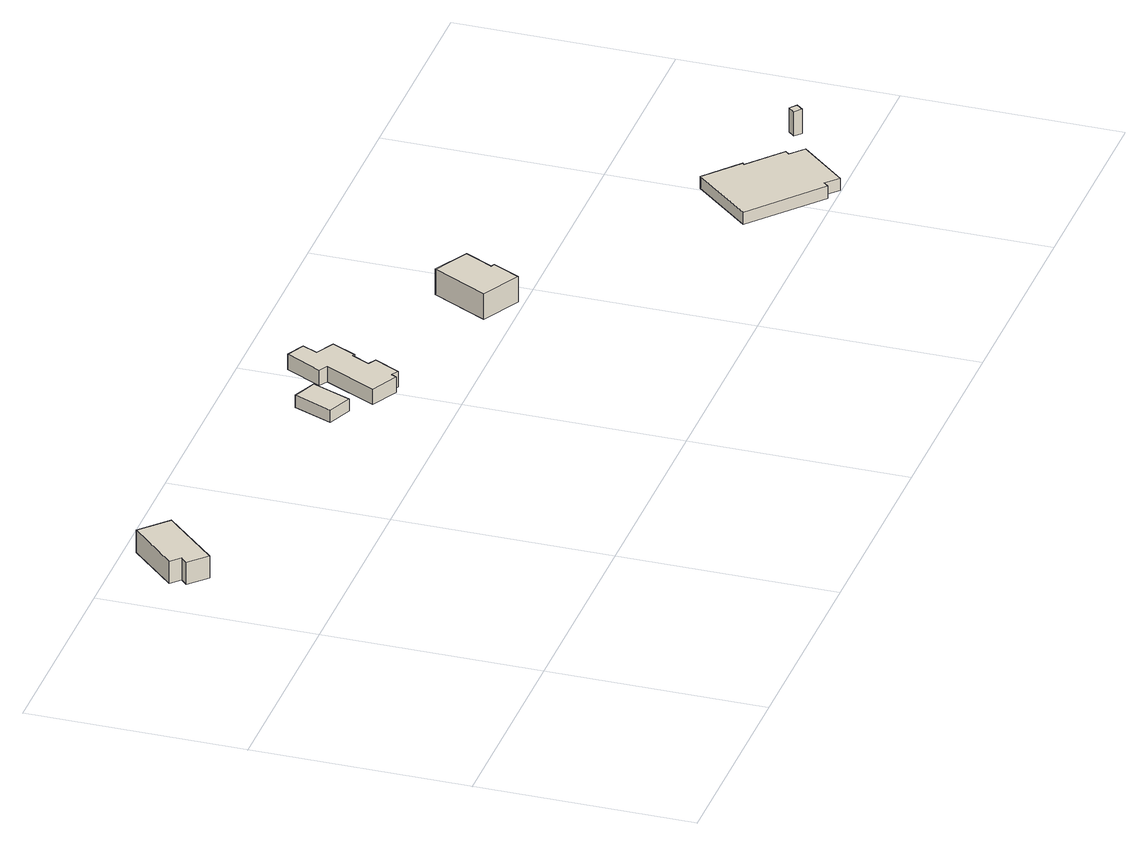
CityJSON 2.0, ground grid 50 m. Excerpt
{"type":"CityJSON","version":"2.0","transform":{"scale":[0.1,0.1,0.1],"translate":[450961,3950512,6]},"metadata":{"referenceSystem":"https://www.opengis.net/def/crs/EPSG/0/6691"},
"CityObjects":{
"building1":{"type":"Building","attributes":{"Height.highReference":"highestRoofEdge","Height.lowReference":"lowestGroundPoint","Height.status":"measured","measuredHeight":9.5,"class":"3001","usage":"461","storeysAboveGround":9999,"BuildingDetailAttribute.buildingRoofEdgeArea":138.1,"BuildingDetailAttribute.urbanPlanType":"21","BuildingDetailAttribute.districtsAndZonesType":"0","BuildingDetailAttribute.landUseType":"214","BuildingDetailAttribute.specifiedBuildingCoverageRate":-9999,"BuildingDetailAttribute.specifiedFloorAreaRate":-9999,"BuildingDetailAttribute.surveyYear":"0001-01-01","BuildingIDAttribute.prefecture":"12","BuildingIDAttribute.city":"12347"},"geometry":[{"type":"Solid","lod":"1","boundaries":[[[[0,1,2,3,4,5]],[[4,6,7,5]],[[3,8,6,4]],[[2,9,8,3]],[[1,10,9,2]],[[0,11,10,1]],[[5,7,11,0]],[[6,8,9,10,11,7]]]]}]},
"building2":{"type":"Building","attributes":{"Height.highReference":"highestRoofEdge","Height.lowReference":"lowestGroundPoint","Height.status":"measured","measuredHeight":-9999,"class":"3001","usage":"461","storeysAboveGround":9999,"BuildingDetailAttribute.buildingRoofEdgeArea":59.3,"BuildingDetailAttribute.urbanPlanType":"21","BuildingDetailAttribute.districtsAndZonesType":"0","BuildingDetailAttribute.landUseType":"211","BuildingDetailAttribute.specifiedBuildingCoverageRate":-9999,"BuildingDetailAttribute.specifiedFloorAreaRate":-9999,"BuildingDetailAttribute.surveyYear":"0001-01-01","BuildingIDAttribute.prefecture":"12","BuildingIDAttribute.city":"12347"},"geometry":[{"type":"Solid","lod":"1","boundaries":[[[[12,13,14,15]],[[14,16,17,15]],[[13,18,16,14]],[[12,19,18,13]],[[15,17,19,12]],[[16,18,19,17]]]]}]},
"building3":{"type":"Building","attributes":{"Height.highReference":"highestRoofEdge","Height.lowReference":"lowestGroundPoint","Height.status":"measured","measuredHeight":5.6,"class":"3001","usage":"461","storeysAboveGround":9999,"BuildingDetailAttribute.buildingRoofEdgeArea":183.7,"BuildingDetailAttribute.urbanPlanType":"21","BuildingDetailAttribute.districtsAndZonesType":"0","BuildingDetailAttribute.landUseType":"211","BuildingDetailAttribute.specifiedBuildingCoverageRate":-9999,"BuildingDetailAttribute.specifiedFloorAreaRate":-9999,"BuildingDetailAttribute.surveyYear":"0001-01-01","BuildingIDAttribute.prefecture":"12","BuildingIDAttribute.city":"12347"},"geometry":[{"type":"Solid","lod":"1","boundaries":[[[[20,21,22,23,24,25,26,27,28,29,30,31,32,33]],[[32,34,35,33]],[[31,36,34,32]],[[30,37,36,31]],[[29,38,37,30]],[[28,39,38,29]],[[27,40,39,28]],[[26,41,40,27]],[[25,42,41,26]],[[24,43,42,25]],[[23,44,43,24]],[[22,45,44,23]],[[21,46,45,22]],[[20,47,46,21]],[[33,35,47,20]],[[34,36,37,38,39,40,41,42,43,44,45,46,47,35]]]]}]},
"building4":{"type":"Building","attributes":{"Height.highReference":"highestRoofEdge","Height.lowReference":"lowestGroundPoint","Height.status":"measured","measuredHeight":8.8,"class":"3001","usage":"461","storeysAboveGround":9999,"BuildingDetailAttribute.buildingRoofEdgeArea":142.1,"BuildingDetailAttribute.urbanPlanType":"21","BuildingDetailAttribute.districtsAndZonesType":"0","BuildingDetailAttribute.landUseType":"211","BuildingDetailAttribute.specifiedBuildingCoverageRate":-9999,"BuildingDetailAttribute.specifiedFloorAreaRate":-9999,"BuildingDetailAttribute.surveyYear":"0001-01-01","BuildingIDAttribute.prefecture":"12","BuildingIDAttribute.city":"12347"},"geometry":[{"type":"Solid","lod":"1","boundaries":[[[[48,49,50,51,52,53]],[[52,54,55,53]],[[51,56,54,52]],[[50,57,56,51]],[[49,58,57,50]],[[48,59,58,49]],[[53,55,59,48]],[[54,56,57,58,59,55]]]]}]},
"building5":{"type":"Building","attributes":{"Height.highReference":"highestRoofEdge","Height.lowReference":"lowestGroundPoint","Height.status":"measured","measuredHeight":1.8,"class":"3001","usage":"461","storeysAboveGround":9999,"BuildingDetailAttribute.buildingRoofEdgeArea":3.8,"BuildingDetailAttribute.urbanPlanType":"21","BuildingDetailAttribute.districtsAndZonesType":"0","BuildingDetailAttribute.landUseType":"211","BuildingDetailAttribute.specifiedBuildingCoverageRate":-9999,"BuildingDetailAttribute.specifiedFloorAreaRate":-9999,"BuildingDetailAttribute.surveyYear":"0001-01-01","BuildingIDAttribute.prefecture":"12","BuildingIDAttribute.city":"12347"},"geometry":[{"type":"Solid","lod":"1","boundaries":[[[[60,61,62,63]],[[62,64,65,63]],[[61,66,64,62]],[[60,67,66,61]],[[63,65,67,60]],[[64,66,67,65]]]]}]},
"building6":{"type":"Building","attributes":{"Height.highReference":"highestRoofEdge","Height.lowReference":"lowestGroundPoint","Height.status":"measured","measuredHeight":-9999,"class":"3001","usage":"461","storeysAboveGround":1,"BuildingDetailAttribute.buildingRoofEdgeArea":416.2,"BuildingDetailAttribute.urbanPlanType":"21","BuildingDetailAttribute.districtsAndZonesType":"0","BuildingDetailAttribute.landUseType":"214","BuildingDetailAttribute.specifiedBuildingCoverageRate":-9999,"BuildingDetailAttribute.specifiedFloorAreaRate":-9999,"BuildingDetailAttribute.surveyYear":"0001-01-01","BuildingIDAttribute.prefecture":"12","BuildingIDAttribute.city":"12347"},"geometry":[{"type":"Solid","lod":"1","boundaries":[[[[68,69,70,71,72,73,74,75,76,77]],[[76,78,79,77]],[[75,80,78,76]],[[74,81,80,75]],[[73,82,81,74]],[[72,83,82,73]],[[71,84,83,72]],[[70,85,84,71]],[[69,86,85,70]],[[68,87,86,69]],[[77,79,87,68]],[[78,80,81,82,83,84,85,86,87,79]]]]}]},
"building7":{"type":"Building","attributes":{"Height.highReference":"highestRoofEdge","Height.lowReference":"lowestGroundPoint","Height.status":"measured","measuredHeight":-9999,"class":"3001","usage":"461","storeysAboveGround":9999,"BuildingDetailAttribute.buildingRoofEdgeArea":4,"BuildingDetailAttribute.urbanPlanType":"21","BuildingDetailAttribute.districtsAndZonesType":"0","BuildingDetailAttribute.landUseType":"214","BuildingDetailAttribute.specifiedBuildingCoverageRate":-9999,"BuildingDetailAttribute.specifiedFloorAreaRate":-9999,"BuildingDetailAttribute.surveyYear":"0001-01-01","BuildingIDAttribute.prefecture":"12","BuildingIDAttribute.city":"12347"},"geometry":[{"type":"Solid","lod":"1","boundaries":[[[[88,89,90,91]],[[90,92,93,91]],[[89,94,92,90]],[[88,95,94,89]],[[91,93,95,88]],[[92,94,95,93]]]]}]}
},
"vertices":[
[49,759,68],[9,798,68],[24,813,68],[2,834,68],[104,940,68],[166,881,68],[104,940,123],[166,881,123],[2,834,123],[24,813,123],[9,798,123],[49,759,123],
[891,716,10],[834,740,10],[871,829,10],[928,806,10],[871,829,40],[928,806,40],[834,740,40],[891,716,40],
[1028,896,2],[1071,875,2],[1054,840,2],[1098,817,2],[1069,760,2],[1064,763,2],[1043,721,2],[1062,711,2],[1031,651,2],[1014,660,2],[1008,648,2],[944,680,2],[1005,801,2],[985,812,2],[1005,801,40],[985,812,40],[944,680,40],[1008,648,40],[1014,660,40],[1031,651,40],[1062,711,40],[1043,721,40],[1064,763,40],[1069,760,40],[1098,817,40],[1054,840,40],[1071,875,40],[1028,896,40],
[1412,689,6],[1494,646,6],[1460,580,6],[1469,576,6],[1436,513,6],[1345,560,6],[1436,513,69],[1345,560,69],[1469,576,69],[1460,580,69],[1494,646,69],[1412,689,69],
[1504,632,8],[1522,623,8],[1514,606,8],[1496,614,8],[1514,606,23],[1496,614,23],[1522,623,23],[1504,632,23],
[1888,155,5],[2003,287,5],[2082,218,5],[2078,214,5],[2156,146,5],[2148,137,5],[2179,109,5],[2085,2,5],[2056,28,5],[2046,17,5],[2056,28,35],[2046,17,35],[2085,2,35],[2179,109,35],[2148,137,35],[2156,146,35],[2078,214,35],[2082,218,35],[2003,287,35],[1888,155,35],
[2300,166,4],[2287,151,4],[2271,164,4],[2284,179,4],[2271,164,64],[2284,179,64],[2287,151,64],[2300,166,64]
]}
